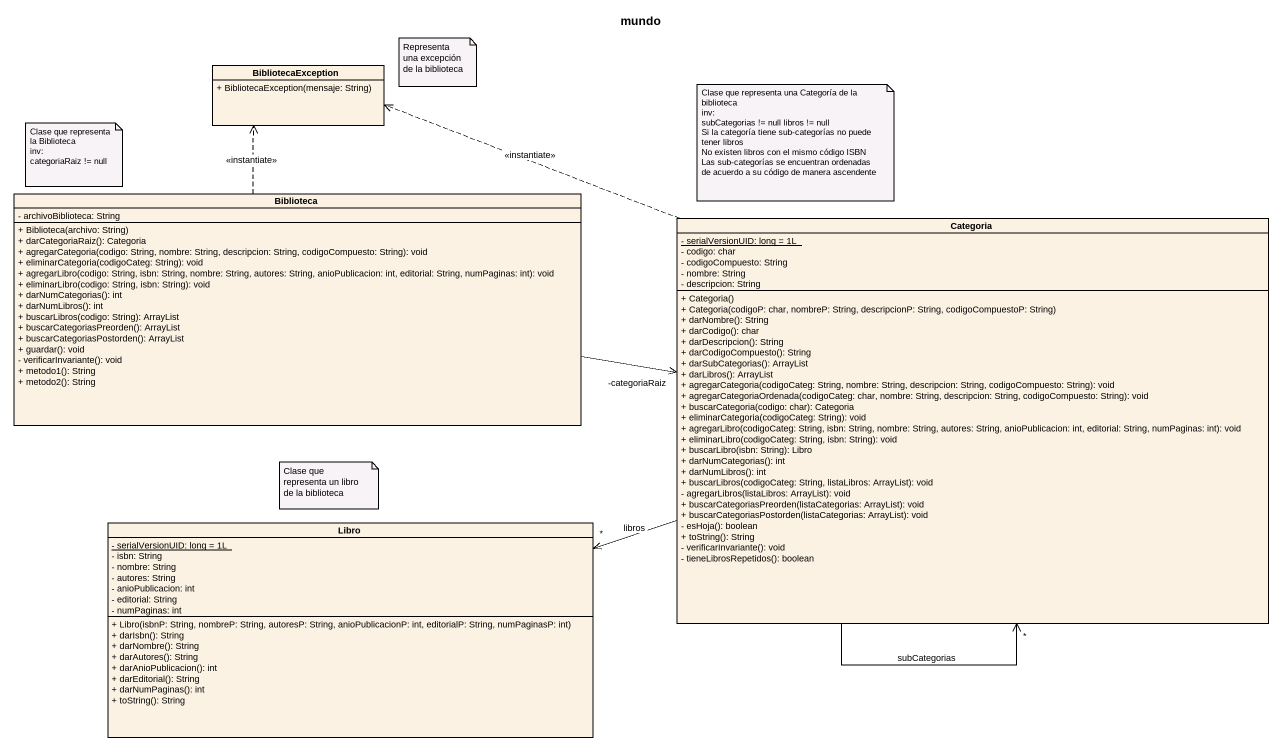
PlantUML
@startuml
title mundo
hide circle
hide empty members
skinparam classAttributeIconSize 0
class BibliotecaException {
  + BibliotecaException(mensaje: String)
}
class Biblioteca {
  - archivoBiblioteca: String
  + Biblioteca(archivo: String)
  + darCategoriaRaiz(): Categoria
  + agregarCategoria(codigo: String, nombre: String, descripcion: String, codigoCompuesto: String): void
  + eliminarCategoria(codigoCateg: String): void
  + agregarLibro(codigo: String, isbn: String, nombre: String, autores: String, anioPublicacion: int, editorial: String, numPaginas: int): void
  + eliminarLibro(codigo: String, isbn: String): void
  + darNumCategorias(): int
  + darNumLibros(): int
  + buscarLibros(codigo: String): ArrayList
  + buscarCategoriasPreorden(): ArrayList
  + buscarCategoriasPostorden(): ArrayList
  + guardar(): void
  - verificarInvariante(): void
  + metodo1(): String
  + metodo2(): String
}
class Categoria {
  {static} - serialVersionUID: long = 1L
  - codigo: char
  - codigoCompuesto: String
  - nombre: String
  - descripcion: String
  + Categoria()
  + Categoria(codigoP: char, nombreP: String, descripcionP: String, codigoCompuestoP: String)
  + darNombre(): String
  + darCodigo(): char
  + darDescripcion(): String
  + darCodigoCompuesto(): String
  + darSubCategorias(): ArrayList
  + darLibros(): ArrayList
  + agregarCategoria(codigoCateg: String, nombre: String, descripcion: String, codigoCompuesto: String): void
  + agregarCategoriaOrdenada(codigoCateg: char, nombre: String, descripcion: String, codigoCompuesto: String): void
  + buscarCategoria(codigo: char): Categoria
  + eliminarCategoria(codigoCateg: String): void
  + agregarLibro(codigoCateg: String, isbn: String, nombre: String, autores: String, anioPublicacion: int, editorial: String, numPaginas: int): void
  + eliminarLibro(codigoCateg: String, isbn: String): void
  + buscarLibro(isbn: String): Libro
  + darNumCategorias(): int
  + darNumLibros(): int
  + buscarLibros(codigoCateg: String, listaLibros: ArrayList): void
  - agregarLibros(listaLibros: ArrayList): void
  + buscarCategoriasPreorden(listaCategorias: ArrayList): void
  + buscarCategoriasPostorden(listaCategorias: ArrayList): void
  - esHoja(): boolean
  + toString(): String
  - verificarInvariante(): void
  - tieneLibrosRepetidos(): boolean
}
class Libro {
  {static} - serialVersionUID: long = 1L
  - isbn: String
  - nombre: String
  - autores: String
  - anioPublicacion: int
  - editorial: String
  - numPaginas: int
  + Libro(isbnP: String, nombreP: String, autoresP: String, anioPublicacionP: int, editorialP: String, numPaginasP: int)
  + darIsbn(): String
  + darNombre(): String
  + darAutores(): String
  + darAnioPublicacion(): int
  + darEditorial(): String
  + darNumPaginas(): int
  + toString(): String
}
Biblioteca .up.> BibliotecaException : <<instantiate>>
Biblioteca -right-> "-categoriaRaiz" Categoria
Categoria .left.> BibliotecaException : <<instantiate>>
Categoria --> "*" Categoria : subCategorias
Categoria -left-> "*" Libro : libros
note as N1
  Representa una excepción de la biblioteca
end note
note as N2
  Clase que representa una Categoría de la biblioteca
  inv:
  subCategorias != null libros != null
  Si la categoría tiene sub-categorías no puede tener libros
  No existen libros con el mismo código ISBN
  Las sub-categorías se encuentran ordenadas de acuerdo a su código de manera ascendente
end note
note as N3
  Clase que representa la Biblioteca
  inv:
  categoriaRaiz != null
end note
note as N4
  Clase que representa un libro de la biblioteca
end note
@enduml
